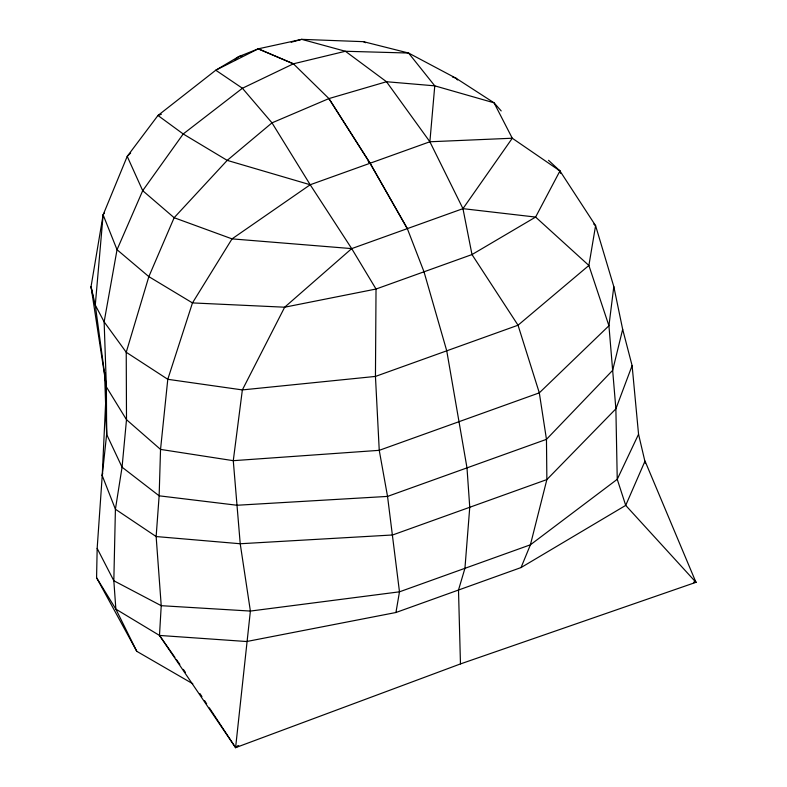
<?xml version="1.0" encoding="UTF-8"?>
<svg xmlns="http://www.w3.org/2000/svg" width="787" height="787" viewBox="0 0 787 787"><rect width="100%" height="100%" fill="white"/><g stroke="black" fill="none" stroke-linecap="round" stroke-linejoin="round"><path stroke-width="1.18" d="M192.805 683.765L136.771 651.321L96.575 577.737L97.165 548.401L102.231 475.623L105.842 398.419M96.575 577.737L115.866 609.138L159.486 635.434L246.656 641.523L395.94 612.502L521.043 567.565L625.714 505.382L645.025 461.054L695.964 582.311L460.464 663.923L235.598 747.65L159.486 635.434L161.227 605.685L156.141 536.547L159.141 495.82L160.538 449.407L167.788 379.304L192.471 302.916L232.037 238.874L310.206 184.748L429.879 141.768L512.278 138.227L559.951 170.936L595.592 225.653L613.811 286.616L622.674 329.34L632.109 365.611L638.552 434.257L645.409 463.464M501.211 110.928L494.049 102.812L455.929 78.169L408.571 53.034L363.496 41.672L301.696 39.35L258.234 48.833L238.687 56.625L215.766 70.21L157.961 115.482L127.219 156.367L103.127 214.851L95.286 305.11L106.383 386.929L106.639 434.385L102.231 475.623L115.414 509.228L113.83 580.757L115.866 609.138L136.771 651.321M521.043 567.565L530.408 544.801L546.867 479.578L546.463 439.343L539.311 392.851L518.033 325.218L471.993 254.565L462.963 208.653L429.879 141.768L434.768 85.842L408.571 53.034L345.395 51.263L301.696 39.35L291.2 42.232M613.811 286.616L608.931 325.769L615.877 408.837L617.244 479.303L625.714 505.382L695.964 582.311L693.534 582.606M104.464 212.785L103.127 214.851L91.036 286.714L106.383 386.929L126.5 419.678L160.538 449.407L233.277 460.68L379.245 450.331L539.311 392.851L608.931 325.769L588.883 265.465L595.592 225.653L593.723 224.059M395.94 612.502L399.481 591.824L387.538 496.41L379.245 450.331L375.448 376.422L376.029 289.036L351.7 248.613L310.206 184.748L271.997 122.851L242.416 88.252L215.766 70.21L258.244 48.833L293.413 63.806L328.936 98.582L370.116 163.234L407.332 228.633L424.006 271.8L446.741 350.815L466.996 467.872L469.75 507.281L464.94 568.312L458.496 590.034L460.464 663.923M102.231 475.623L102.664 473.253M622.674 329.34L612.66 370.333L546.463 439.343L387.538 496.41L237.005 505.254L159.141 495.82L122.064 467.183L106.639 434.385L104.573 372.969M632.109 365.611L615.877 408.837L546.867 479.578L392.634 534.973L240.222 543.748L156.141 536.547L115.414 509.228L122.064 467.183L126.5 419.678L126.235 352.271L148.841 276.63L174.143 217.714L227.207 160.381L271.997 122.851L328.927 98.582L386.496 81.73L434.768 85.842L494.049 102.812L512.278 138.227L462.963 208.653L351.7 248.613L284.668 307.205L242.357 389.919L233.277 460.68L240.222 543.748L250.384 611.066L235.598 747.65L238.677 745.633M638.552 434.257L617.244 479.303L530.408 544.801L399.481 591.824L250.384 611.066L161.227 605.685L113.83 580.757L97.165 548.401M130.652 152.973L127.219 156.367L142.703 190.67L174.143 217.714L232.037 238.874L351.7 248.613M237.448 746.046L235.598 747.65L209.342 707.847M234.969 59.782L238.697 56.625L242.189 55.67M429.879 141.768L386.496 81.73L345.395 51.263L293.413 63.806L242.416 88.252L183.214 133.967L142.703 190.67L117.037 249.715L104.14 321.863L106.383 386.929L106.137 383.318M161.365 114.263L157.961 115.482L183.214 133.967L227.207 160.381L310.206 184.748M693.514 582.223L695.964 582.311L694.626 580.265M462.963 208.653L535.603 217.074L588.883 265.465L518.033 325.218L375.448 376.422L242.357 389.919L167.788 379.304L126.235 352.271L104.14 321.863L95.286 305.11L91.036 286.714L93.2 297.397M452.456 76.978L455.929 78.169L457.542 79.969M258.244 48.833L293.403 63.816M363.496 41.672L365.65 42.705M557.934 169.618L559.951 170.936L560.541 173.327M548.529 160.302L559.951 170.936L535.603 217.074L471.993 254.565L376.029 289.036L284.668 307.205L192.471 302.916L148.841 276.63L117.037 249.715L103.127 214.851M368.365 161.502L370.067 163.243L407.332 228.633M368.326 161.522L370.018 163.263L328.927 98.582M159.486 635.434L174.921 657.411M176.318 659.408L179.83 664.395M183.332 669.393L185.437 672.393M199.918 693.563L201.934 696.623M204.63 700.705L206.647 703.765M104.937 372.802L105.055 375.232M105.655 387.43L105.832 391.09M106.265 410.361L106.639 434.385"/></g></svg>
